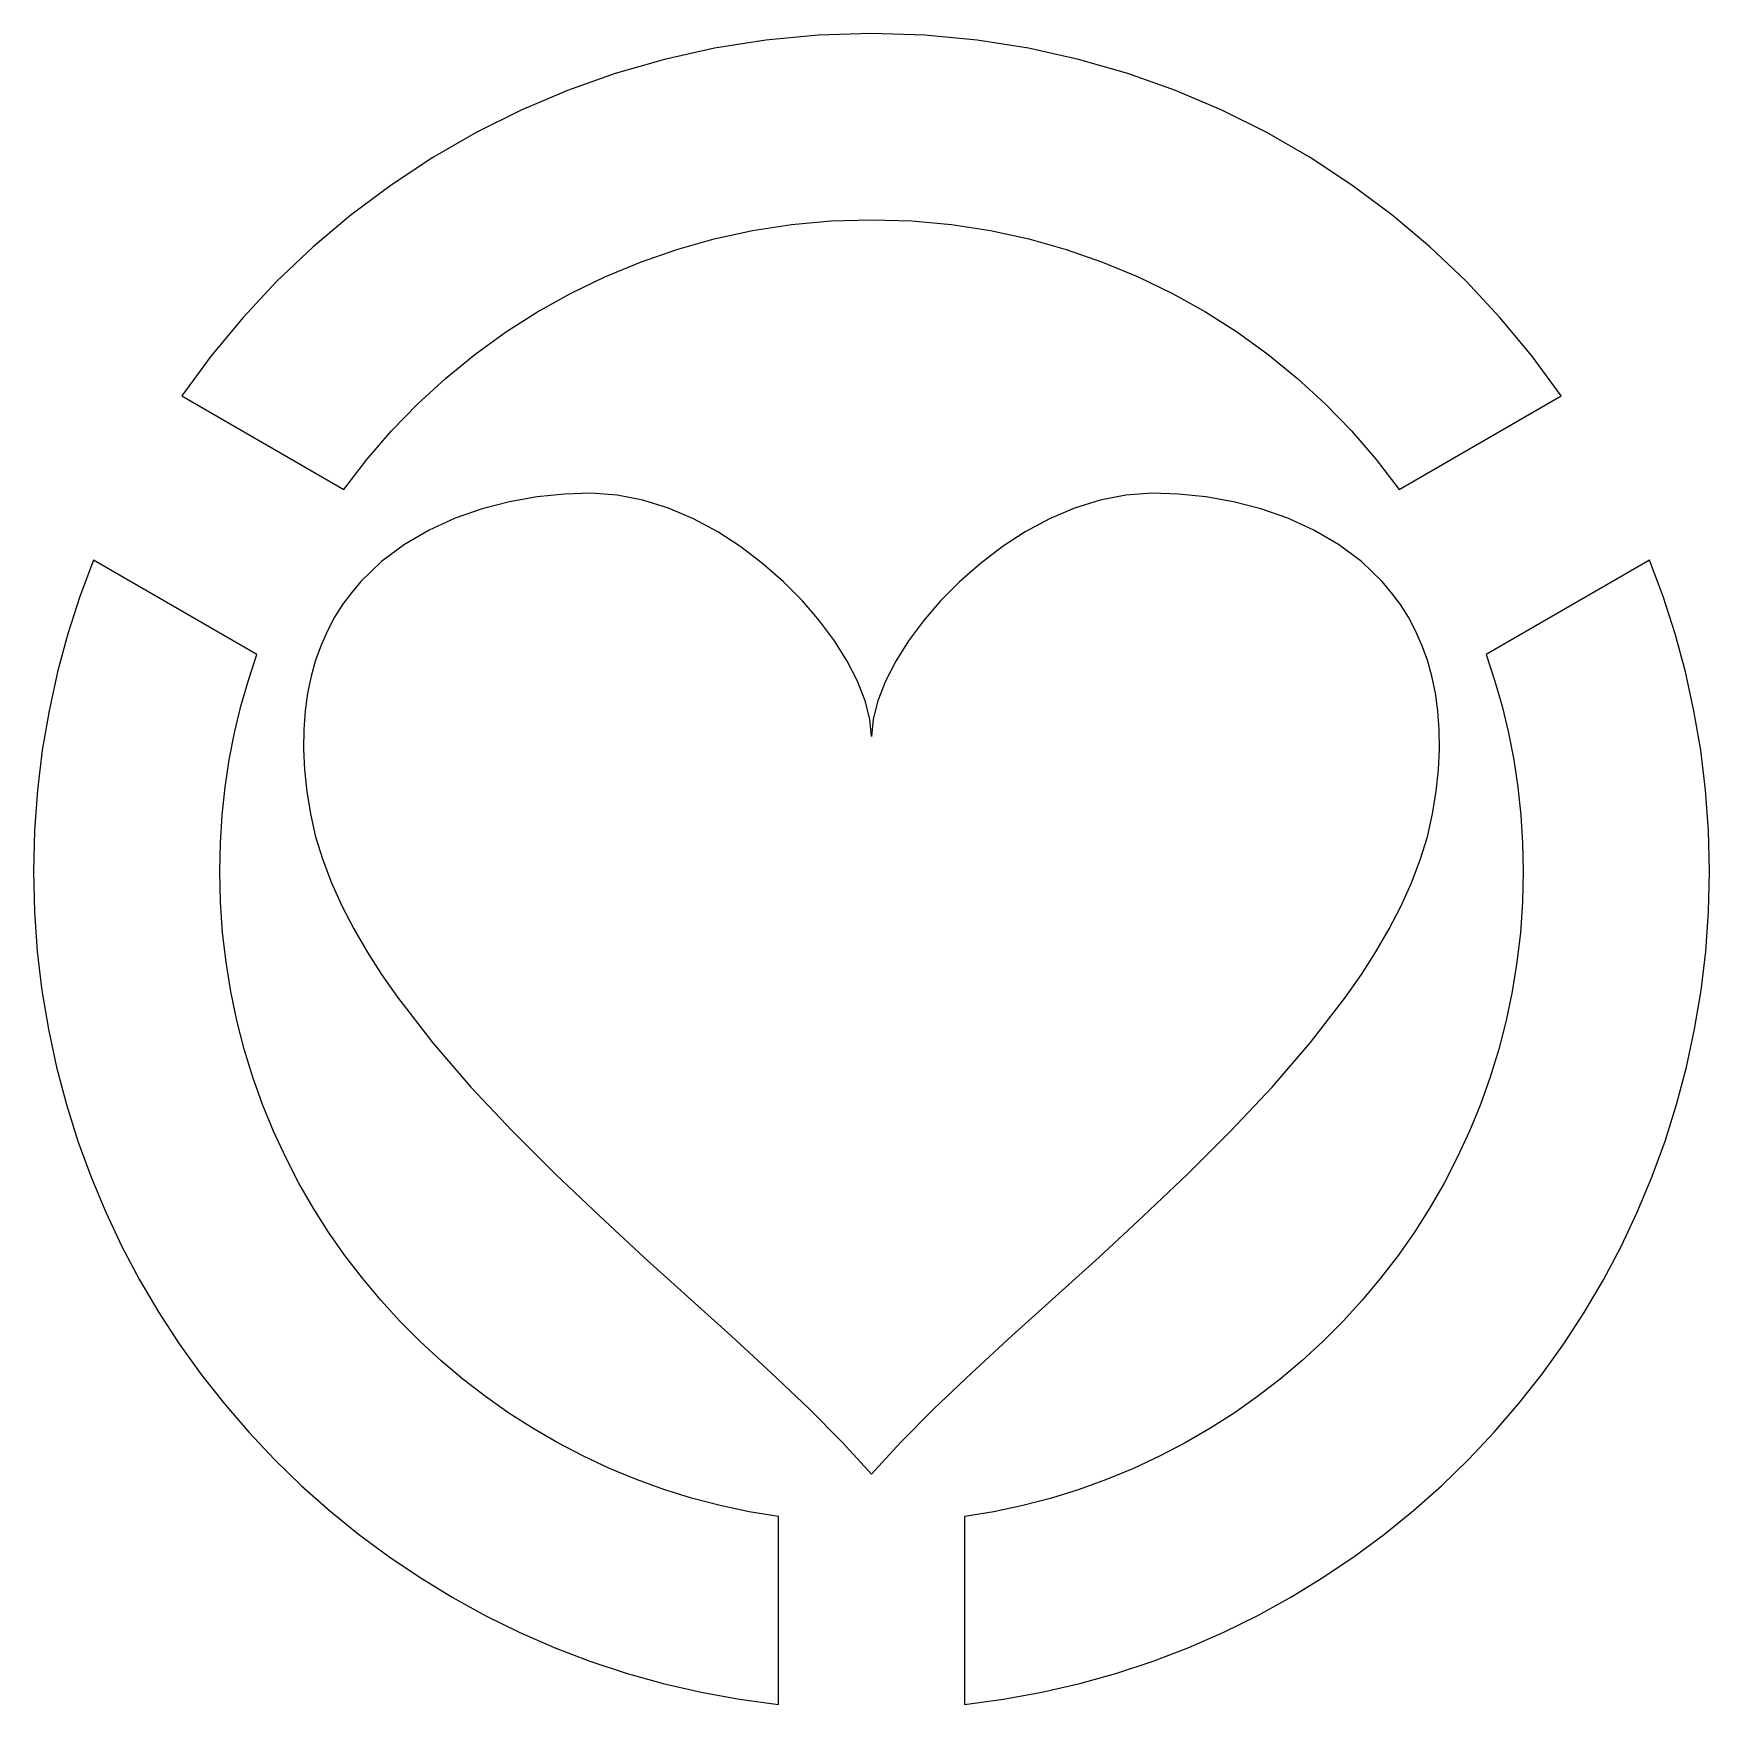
# Model space of a CAD drawing. Extents: x 0 to 254, y 1 to 254.
import ezdxf

# ---------------------------------------------------------------- set-up
doc = ezdxf.new("R2010")
doc.units = 0

msp = doc.modelspace()

# ---------------------------------------------------------------- linework, layer by layer
at = {"layer": 'Layer 1'}
for p, q in [((72.133852, 183.028017), (67.971477, 181.962431)), ((76.314251, 183.76313), (72.133852, 183.028017)), ((80.450744, 184.188785), (76.314251, 183.76313)), ((84.4814, 184.326), (80.450744, 184.188785)), ((88.436835, 184.059061), (84.4814, 184.326)), ((84.4814, 184.326), (84.4814, 184.326)), ((92.3677, 183.291016), (88.436835, 184.059061)), ((96.242173, 182.071025), (92.3677, 183.291016)), ((161.631898, 183.291016), (157.757505, 182.071025)), ((165.562671, 184.059061), (161.631898, 183.291016)), ((169.518, 184.326), (165.562671, 184.059061)), ((173.548748, 184.188786), (169.518, 184.326)), ((177.68533, 183.763135), (173.548748, 184.188786)), ((181.865813, 183.028029), (177.68533, 183.763135)), ((186.028266, 181.962453), (181.865813, 183.028029)), ((63.889057, 180.545355), (59.948523, 178.755773)), ((67.971477, 181.962431), (63.889057, 180.545355)), ((100.028434, 180.44825), (96.242173, 182.071025)), ((103.694661, 178.47185), (100.028434, 180.44825)), ((153.971313, 180.44825), (150.305144, 178.47185)), ((157.757505, 182.071025), (153.971313, 180.44825)), ((190.110755, 180.545391), (186.028266, 181.962453)), ((194.05135, 178.755826), (190.110755, 180.545391)), ((59.948523, 178.755773), (56.211807, 176.572669)), ((107.209033, 176.190984), (103.694661, 178.47185)), ((150.305144, 178.47185), (146.79082, 176.190984)), ((197.788117, 176.572743), (194.05135, 178.755826)), ((56.211807, 176.572669), (52.740837, 173.975025)), ((110.539728, 173.654814), (107.209033, 176.190984)), ((146.79082, 176.190984), (143.460165, 173.654814)), ((201.259125, 173.975125), (197.788117, 176.572743)), ((52.740837, 173.975025), (49.597547, 170.941826)), ((113.654925, 170.9125), (110.539728, 173.654814)), ((143.460165, 173.654814), (140.345, 170.9125)), ((204.402442, 170.941956), (201.259125, 173.975125)), ((49.597547, 170.941826), (48.168135, 169.255325)), ((116.522802, 168.013201), (113.654925, 170.9125)), ((140.345, 170.9125), (137.477147, 168.013201)), ((205.831862, 169.255473), (204.402442, 170.941956)), ((48.168135, 169.255325), (46.843866, 167.452055)), ((119.111539, 165.006078), (116.522802, 168.013201)), ((137.477147, 168.013201), (134.88843, 165.006078)), ((207.156135, 167.452221), (205.831862, 169.255473)), ((45.632482, 165.529387), (44.541725, 163.484695)), ((46.843866, 167.452055), (45.632482, 165.529387)), ((208.367519, 165.529573), (207.156135, 167.452221)), ((209.458272, 163.484902), (208.367519, 165.529573)), ((44.541725, 163.484695), (43.579335, 161.315352)), ((121.389313, 161.940291), (119.111539, 165.006078)), ((134.88843, 165.006078), (132.610669, 161.940291)), ((210.420654, 161.315582), (209.458272, 163.484902)), ((43.579335, 161.315352), (42.753055, 159.018731)), ((123.324303, 158.865), (121.389313, 161.940291)), ((132.610669, 161.940291), (130.675687, 158.865)), ((211.246922, 159.018984), (210.420654, 161.315582)), ((42.753055, 159.018731), (42.070625, 156.592205)), ((124.884688, 155.829365), (123.324303, 158.865)), ((130.675687, 158.865), (129.115308, 155.829365)), ((211.929335, 156.592483), (211.246922, 159.018984)), ((42.070625, 156.592205), (41.539786, 154.033146)), ((126.038647, 152.882547), (124.884688, 155.829365)), ((129.115308, 155.829365), (127.961352, 152.882547)), ((212.460152, 154.033451), (211.929335, 156.592483)), ((41.539786, 154.033146), (41.168281, 151.338928)), ((126.754358, 150.073705), (126.038647, 152.882547)), ((127.961352, 152.882547), (127.245642, 150.073705)), ((212.83163, 151.339262), (212.460152, 154.033451)), ((41.168281, 151.338928), (40.963851, 148.506923)), ((127, 147.452), (126.754358, 150.073705)), ((127.245642, 150.073705), (127, 147.452)), ((213.036029, 148.507287), (212.83163, 151.339262)), ((40.963851, 148.506923), (40.934236, 145.534505)), ((213.065607, 145.534901), (213.036029, 148.507287)), ((40.934236, 145.534505), (41.087178, 142.419047)), ((212.912623, 142.419475), (213.065607, 145.534901)), ((41.087178, 142.419047), (41.430419, 139.157921)), ((212.569334, 139.158384), (212.912623, 142.419475)), ((41.430419, 139.157921), (41.9717, 135.7485)), ((212.028, 135.749), (212.569334, 139.158384)), ((41.9717, 135.7485), (42.758621, 132.262364)), ((211.241124, 132.262819), (212.028, 135.749)), ((42.758621, 132.262364), (43.823141, 128.774412)), ((210.176644, 128.774824), (211.241124, 132.262819)), ((43.823141, 128.774412), (45.149566, 125.287138)), ((208.850257, 125.28751), (210.176644, 128.774824)), ((45.149566, 125.287138), (46.722202, 121.803034)), ((207.277654, 121.803369), (208.850257, 125.28751)), ((46.722202, 121.803034), (48.525355, 118.324593)), ((205.474532, 118.324893), (207.277654, 121.803369)), ((48.525355, 118.324593), (50.54333, 114.854308)), ((203.456583, 114.854576), (205.474532, 118.324893)), ((50.54333, 114.854308), (52.760434, 111.394673)), ((201.239503, 111.394912), (203.456583, 114.854576)), ((52.760434, 111.394673), (55.160973, 107.948181)), ((198.838984, 107.948392), (201.239503, 111.394912)), ((55.160973, 107.948181), (60.44958, 101.104597)), ((193.550411, 101.10476), (198.838984, 107.948392)), ((60.44958, 101.104597), (66.283599, 94.343501)), ((187.716416, 94.343623), (193.550411, 101.10476)), ((66.283599, 94.343501), (72.537477, 87.684837)), ((181.462553, 87.684926), (187.716416, 94.343623)), ((72.537477, 87.684837), (79.085663, 81.14855)), ((174.914375, 81.148612), (181.462553, 87.684926)), ((79.085663, 81.14855), (85.802604, 74.754585)), ((168.197435, 74.754627), (174.914375, 81.148612)), ((85.802604, 74.754585), (92.56275, 68.522887)), ((161.437287, 68.522913), (168.197435, 74.754627)), ((92.56275, 68.522887), (105.710445, 56.626069)), ((148.289578, 56.626077), (161.437287, 68.522913)), ((105.710445, 56.626069), (111.846891, 51.000839)), ((142.153124, 51.000842), (148.289578, 56.626077)), ((111.846891, 51.000839), (117.524334, 45.617654)), ((136.475674, 45.617655), (142.153124, 51.000842)), ((117.524334, 45.617654), (122.617221, 40.496459)), ((131.382781, 40.49646), (136.475674, 45.617655)), ((122.617221, 40.496459), (127, 35.6572)), ((127, 35.6572), (131.382781, 40.49646))]:
    msp.add_line(p, q, dxfattribs=at)
at = {"layer": 'Layer 2'}
for p, q in [((244.916, 174.202), (220.151, 159.9145)), ((246.986779, 168.66724), (244.916, 174.202)), ((244.916, 174.202), (244.916, 174.202)), ((248.804609, 163.014484), (246.986779, 168.66724)), ((250.362354, 157.250518), (248.804609, 163.014484)), ((220.151, 159.9145), (221.438438, 156.016771)), ((221.438438, 156.016771), (222.566688, 152.049883)), ((251.652875, 151.382125), (250.362354, 157.250518)), ((222.566688, 152.049883), (223.531906, 148.017476)), ((252.669037, 145.416092), (251.652875, 151.382125)), ((223.531906, 148.017476), (224.33025, 143.923188)), ((253.403703, 139.359203), (252.669037, 145.416092)), ((224.33025, 143.923188), (224.957875, 139.770657)), ((224.957875, 139.770657), (225.410937, 135.563523)), ((253.849736, 133.218244), (253.403703, 139.359203)), ((225.410937, 135.563523), (225.685594, 131.305425)), ((254, 127), (253.849736, 133.218244)), ((225.685594, 131.305425), (225.778, 127)), ((225.778, 127), (225.67091, 122.363526)), ((253.856303, 120.909505), (254, 127)), ((225.67091, 122.363526), (225.352791, 117.781957)), ((253.429528, 114.892706), (253.856303, 120.909505)), ((225.352791, 117.781957), (224.828365, 113.260009)), ((252.72615, 108.956078), (253.429528, 114.892706)), ((224.828365, 113.260009), (224.102357, 108.802394)), ((224.102357, 108.802394), (223.179492, 104.413825)), ((251.752645, 103.106097), (252.72615, 108.956078)), ((223.179492, 104.413825), (222.064491, 100.099017)), ((250.515486, 97.349238), (251.752645, 103.106097)), ((222.064491, 100.099017), (220.762081, 95.862683)), ((249.02115, 91.691978), (250.515486, 97.349238)), ((220.762081, 95.862683), (219.276984, 91.709536)), ((219.276984, 91.709536), (217.613925, 87.64429)), ((247.276111, 86.140791), (249.02115, 91.691978)), ((217.613925, 87.64429), (215.777628, 83.671659)), ((245.286844, 80.702154), (247.276111, 86.140791)), ((215.777628, 83.671659), (213.772816, 79.796356)), ((213.772816, 79.796356), (211.604213, 76.023095)), ((243.059824, 75.382542), (245.286844, 80.702154)), ((211.604213, 76.023095), (209.276544, 72.356589)), ((240.601526, 70.188431), (243.059824, 75.382542)), ((209.276544, 72.356589), (206.794531, 68.801551)), ((206.794531, 68.801551), (204.162901, 65.362696)), ((237.918425, 65.126296), (240.601526, 70.188431)), ((204.162901, 65.362696), (201.386375, 62.044738)), ((235.016996, 60.202613), (237.918425, 65.126296)), ((201.386375, 62.044738), (198.469678, 58.852388)), ((198.469678, 58.852388), (195.417535, 55.790361)), ((231.903714, 55.423858), (235.016996, 60.202613)), ((195.417535, 55.790361), (192.234668, 52.863372)), ((228.585054, 50.796505), (231.903714, 55.423858)), ((192.234668, 52.863372), (188.925803, 50.076132)), ((188.925803, 50.076132), (185.495662, 47.433356)), ((225.067491, 46.327032), (228.585054, 50.796505)), ((185.495662, 47.433356), (181.94897, 44.939757)), ((221.3575, 42.021913), (225.067491, 46.327032)), ((181.94897, 44.939757), (178.290451, 42.600049)), ((178.290451, 42.600049), (174.524828, 40.418945)), ((217.461556, 37.887623), (221.3575, 42.021913)), ((170.656826, 38.40116), (166.691169, 36.551405)), ((174.524828, 40.418945), (170.656826, 38.40116)), ((166.691169, 36.551405), (162.63258, 34.874396)), ((213.386133, 33.93064), (217.461556, 37.887623)), ((158.485783, 33.374846), (154.255503, 32.057467)), ((162.63258, 34.874396), (158.485783, 33.374846)), ((209.137708, 30.157438), (213.386133, 33.93064)), ((149.946463, 30.926974), (145.563387, 29.988081)), ((154.255503, 32.057467), (149.946463, 30.926974)), ((145.563387, 29.988081), (141.111, 29.2455)), ((141.111, 29.2455), (141.111, 0.776311)), ((204.722754, 26.574492), (209.137708, 30.157438)), ((200.147747, 23.18828), (204.722754, 26.574492)), ((195.419162, 20.005275), (200.147747, 23.18828)), ((190.543473, 17.031954), (195.419162, 20.005275)), ((185.527156, 14.274792), (190.543473, 17.031954)), ((180.376686, 11.740266), (185.527156, 14.274792)), ((175.098538, 9.43485), (180.376686, 11.740266)), ((169.699186, 7.36502), (175.098538, 9.43485)), ((158.562772, 3.958021), (164.185105, 5.537252)), ((164.185105, 5.537252), (169.699186, 7.36502)), ((147.019244, 1.571075), (152.83866, 2.633804)), ((152.83866, 2.633804), (158.562772, 3.958021)), ((141.111, 0.776311), (147.019244, 1.571075))]:
    msp.add_line(p, q, dxfattribs=at)
at = {"layer": 'Layer 3'}
for p, q in [((127, 254), (118.935907, 253.747708)), ((135.063989, 253.747708), (127, 254)), ((127, 254), (127, 254)), ((103.223294, 251.774728), (95.604992, 250.084281)), ((111.005302, 253.00091), (103.223294, 251.774728)), ((118.935907, 253.747708), (111.005302, 253.00091)), ((142.994509, 253.000911), (135.063989, 253.747708)), ((150.776448, 251.774731), (142.994509, 253.000911)), ((158.394697, 250.084287), (150.776448, 251.774731)), ((95.604992, 250.084281), (88.165506, 247.94469)), ((165.834144, 247.944702), (158.394697, 250.084287)), ((88.165506, 247.94469), (80.919946, 245.371074)), ((173.07968, 245.371095), (165.834144, 247.944702)), ((80.919946, 245.371074), (73.883419, 242.378554)), ((180.116194, 242.378588), (173.07968, 245.371095)), ((73.883419, 242.378554), (67.071038, 238.98225)), ((186.928575, 238.9823), (180.116194, 242.378588)), ((67.071038, 238.98225), (60.497909, 235.197282)), ((193.501713, 235.197353), (186.928575, 238.9823)), ((60.497909, 235.197282), (54.179144, 231.03877)), ((199.820498, 231.038867), (193.501713, 235.197353)), ((54.179144, 231.03877), (48.12985, 226.521833)), ((205.869819, 226.521963), (199.820498, 231.038867)), ((48.12985, 226.521833), (42.365139, 221.661594)), ((211.634566, 221.661763), (205.869819, 226.521963)), ((103.148152, 222.872958), (108.940996, 224.127475)), ((108.940996, 224.127475), (114.854508, 225.037128)), ((114.854508, 225.037128), (120.877804, 225.590955)), ((120.877804, 225.590955), (127, 225.778)), ((127, 225.778), (133.122179, 225.590963)), ((133.122179, 225.590963), (139.145459, 225.037157)), ((139.145459, 225.037157), (145.058957, 224.127538)), ((145.058957, 224.127538), (150.851791, 222.873063)), ((42.365139, 221.661594), (36.900119, 216.47317)), ((91.967997, 219.373162), (97.486858, 221.284534)), ((97.486858, 221.284534), (103.148152, 222.872958)), ((150.851791, 222.873063), (156.513075, 221.284687)), ((156.513075, 221.284687), (162.031927, 219.373368)), ((217.099627, 216.473385), (211.634566, 221.661763)), ((86.602455, 217.149802), (91.967997, 219.373162)), ((162.031927, 219.373368), (167.397463, 217.150062)), ((36.900119, 216.47317), (31.749899, 210.971684)), ((81.401112, 214.625412), (86.602455, 217.149802)), ((167.397463, 217.150062), (172.5988, 214.625725)), ((222.249894, 210.971952), (217.099627, 216.473385)), ((76.374854, 211.810952), (81.401112, 214.625412)), ((172.5988, 214.625725), (177.625054, 211.811314)), ((31.749899, 210.971684), (26.92959, 205.172253)), ((71.534563, 208.71738), (76.374854, 211.810952)), ((177.625054, 211.811314), (182.465342, 208.717785)), ((227.070255, 205.172583), (222.249894, 210.971952)), ((66.891123, 205.355655), (71.534563, 208.71738)), ((182.465342, 208.717785), (187.10878, 205.356095)), ((26.92959, 205.172253), (22.4543, 199.09)), ((62.455417, 201.736736), (66.891123, 205.355655)), ((187.10878, 205.356095), (191.544484, 201.7372)), ((231.5456, 199.0904), (227.070255, 205.172583)), ((58.238328, 197.871582), (62.455417, 201.736736)), ((191.544484, 201.7372), (195.761572, 197.872057)), ((22.4543, 199.09), (47.0076, 184.9083)), ((206.9923, 184.9087), (231.5456, 199.0904)), ((54.25074, 193.771152), (58.238328, 197.871582)), ((195.761572, 197.872057), (199.74916, 193.771621)), ((50.503536, 189.446405), (54.25074, 193.771152)), ((199.74916, 193.771621), (203.496364, 189.44685)), ((47.0076, 184.9083), (50.503536, 189.446405)), ((203.496364, 189.44685), (206.9923, 184.9087))]:
    msp.add_line(p, q, dxfattribs=at)
at = {"layer": 'Layer 4'}
for p, q in [((9.08402, 174.202), (7.013231, 168.66724)), ((33.849, 159.9141), (9.08402, 174.202)), ((7.013231, 168.66724), (5.195395, 163.014484)), ((5.195395, 163.014484), (3.637647, 157.250518)), ((32.561396, 156.016539), (33.849, 159.9141)), ((3.637647, 157.250518), (2.347124, 151.382125)), ((31.433086, 152.049728), (32.561396, 156.016539)), ((2.347124, 151.382125), (1.330961, 145.416092)), ((30.467889, 148.017334), (31.433086, 152.049728)), ((29.669621, 143.923025), (30.467889, 148.017334)), ((1.330961, 145.416092), (0.596296, 139.359203)), ((29.042101, 139.770469), (29.669621, 143.923025)), ((28.589145, 135.563334), (29.042101, 139.770469)), ((0.596296, 139.359203), (0.150263, 133.218244)), ((28.314573, 131.305289), (28.589145, 135.563334)), ((0.150263, 133.218244), (0, 127)), ((28.2222, 127), (28.314573, 131.305289)), ((0, 127), (0.143696, 120.909505)), ((28.329289, 122.363526), (28.2222, 127)), ((28.647406, 117.781957), (28.329289, 122.363526)), ((0.143696, 120.909505), (0.570466, 114.892706)), ((29.171828, 113.260009), (28.647406, 117.781957)), ((0.570466, 114.892706), (1.273836, 108.956078)), ((29.89783, 108.802394), (29.171828, 113.260009)), ((1.273836, 108.956078), (2.247331, 103.106097)), ((30.820689, 104.413825), (29.89783, 108.802394)), ((31.935682, 100.099017), (30.820689, 104.413825)), ((2.247331, 103.106097), (3.484477, 97.349238)), ((33.238083, 95.862683), (31.935682, 100.099017)), ((3.484477, 97.349238), (4.978799, 91.691978)), ((34.72317, 91.709536), (33.238083, 95.862683)), ((4.978799, 91.691978), (6.723822, 86.140791)), ((36.386219, 87.64429), (34.72317, 91.709536)), ((38.222506, 83.671659), (36.386219, 87.64429)), ((6.723822, 86.140791), (8.713072, 80.702154)), ((40.227307, 79.796356), (38.222506, 83.671659)), ((8.713072, 80.702154), (10.940074, 75.382542)), ((42.395897, 76.023095), (40.227307, 79.796356)), ((10.940074, 75.382542), (13.398353, 70.188431)), ((44.723555, 72.356589), (42.395897, 76.023095)), ((47.205555, 68.801551), (44.723555, 72.356589)), ((13.398353, 70.188431), (16.081435, 65.126296)), ((49.837174, 65.362696), (47.205555, 68.801551)), ((16.081435, 65.126296), (18.982846, 60.202613)), ((52.613687, 62.044738), (49.837174, 65.362696)), ((55.530373, 58.852388), (52.613687, 62.044738)), ((18.982846, 60.202613), (22.096109, 55.423858)), ((58.582505, 55.790361), (55.530373, 58.852388)), ((22.096109, 55.423858), (25.414752, 50.796505)), ((61.765361, 52.863372), (58.582505, 55.790361)), ((65.074217, 50.076132), (61.765361, 52.863372)), ((25.414752, 50.796505), (28.932299, 46.327032)), ((68.504348, 47.433356), (65.074217, 50.076132)), ((28.932299, 46.327032), (32.642275, 42.021913)), ((72.051032, 44.939757), (68.504348, 47.433356)), ((75.709544, 42.600049), (72.051032, 44.939757)), ((32.642275, 42.021913), (36.538206, 37.887623)), ((79.475161, 40.418945), (75.709544, 42.600049)), ((83.343158, 38.40116), (79.475161, 40.418945)), ((87.308813, 36.551405), (83.343158, 38.40116)), ((36.538206, 37.887623), (40.613618, 33.93064)), ((91.3674, 34.874396), (87.308813, 36.551405)), ((40.613618, 33.93064), (44.862035, 30.157438)), ((95.514197, 33.374846), (91.3674, 34.874396)), ((99.744479, 32.057467), (95.514197, 33.374846)), ((104.053523, 30.926974), (99.744479, 32.057467)), ((108.436604, 29.988081), (104.053523, 30.926974)), ((44.862035, 30.157438), (49.276982, 26.574492)), ((112.889, 29.2455), (108.436604, 29.988081)), ((112.889, 0.776311), (112.889, 29.2455)), ((49.276982, 26.574492), (53.851987, 23.18828)), ((53.851987, 23.18828), (58.580573, 20.005275)), ((58.580573, 20.005275), (63.456265, 17.031954)), ((63.456265, 17.031954), (68.472591, 14.274792)), ((68.472591, 14.274792), (73.623074, 11.740266)), ((73.623074, 11.740266), (78.90124, 9.43485)), ((78.90124, 9.43485), (84.300614, 7.36502)), ((84.300614, 7.36502), (89.814722, 5.537252)), ((89.814722, 5.537252), (95.43709, 3.958021)), ((95.43709, 3.958021), (101.161241, 2.633804)), ((101.161241, 2.633804), (106.980703, 1.571075)), ((106.980703, 1.571075), (112.889, 0.776311))]:
    msp.add_line(p, q, dxfattribs=at)

doc.saveas('drawing.dxf')
